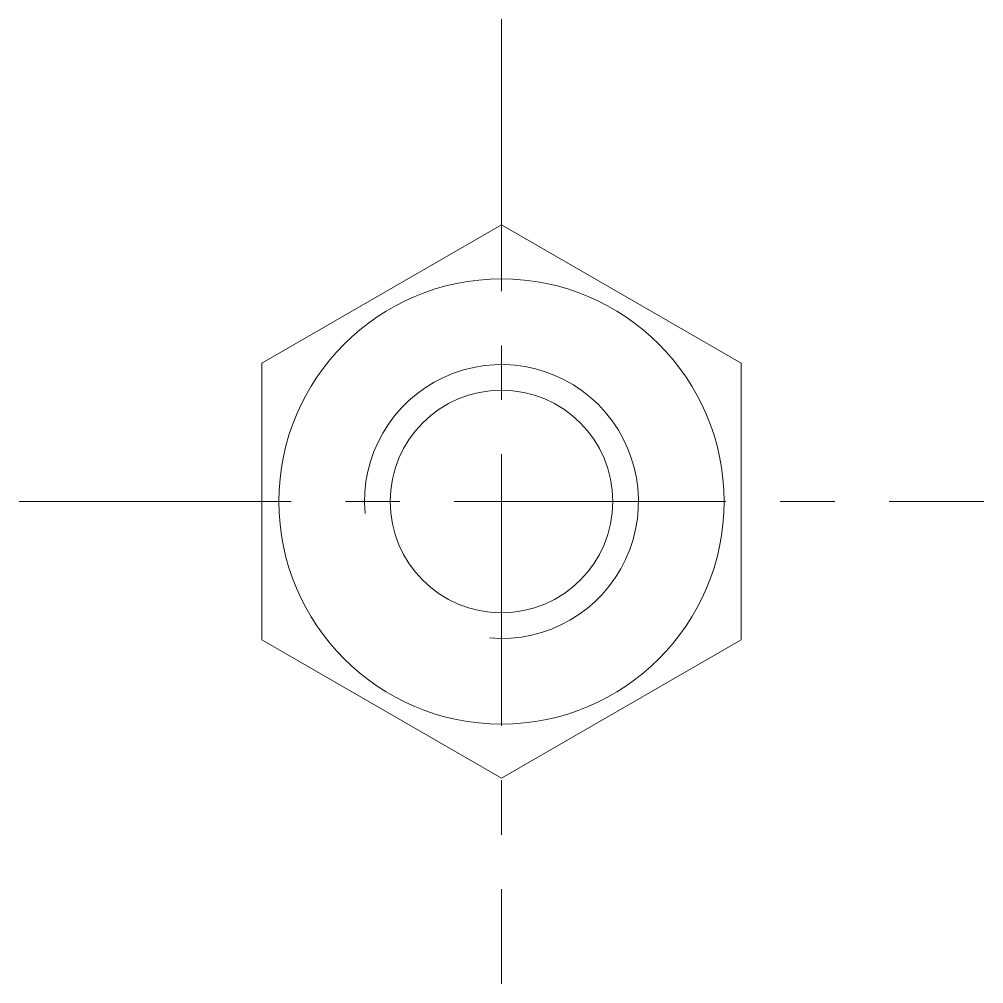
# Model space of a CAD drawing. Header units: millimetres. Extents: x -7 to 7, y -7 to 7.
import ezdxf

# ---------------------------------------------------------------- set-up
doc = ezdxf.new("R2010")
doc.units = ezdxf.units.MM
doc.header["$LTSCALE"] = 0.5
doc.linetypes.add('CENTER', pattern=[50.8, 31.75, -6.35, 6.35, -6.35])
doc.layers.get('0').update_dxf_attribs({"color": 9, "lineweight": 15})

msp = doc.modelspace()

# ---------------------------------------------------------------- linework, layer by layer
at = {"color": 1, "linetype": 'CENTER', "ltscale": 0.25}
for p, q in [((0, 7.041), (0, -7.041)), ((-7.041, 0), (7.041, 0))]:
    msp.add_line(p, q, dxfattribs=at)
at = {"ltscale": 0.5}
msp.add_lwpolyline([(-3.5, -2.021), (0, -4.041), (3.5, -2.021), (3.5, 2.021), (0, 4.041), (-3.5, 2.021)], close=True, dxfattribs=at)
for radius in [3.25, 1.625]:
    msp.add_circle((0, 0), radius, dxfattribs=at)
at = {"color": 5, "ltscale": 0.5}
msp.add_arc((0, 0), 2, 265, 185, dxfattribs=at)

doc.saveas('drawing.dxf')
